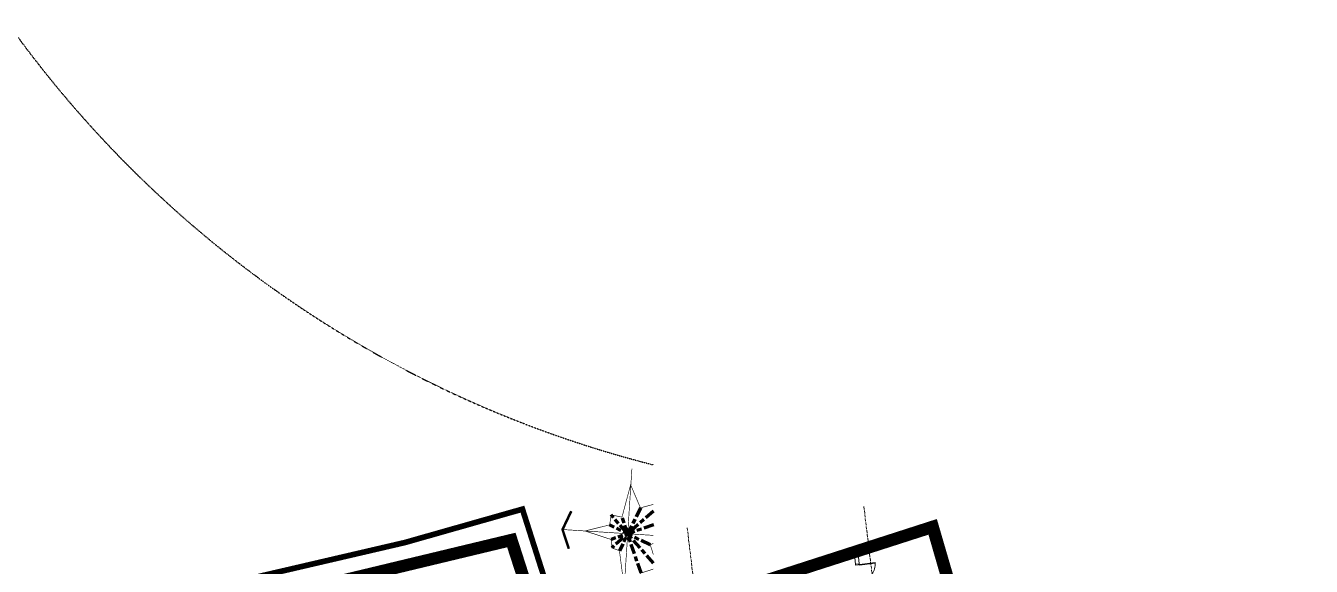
# Model space of a CAD drawing. Header units: millimetres. Extents: x -55733 to 116976, y -16290 to 119028.
# Drawn here: x 49067 to 116976, y 40185 to 68740 of the extents above; entities that cross this region are included whole.
import ezdxf
from ezdxf.xclip import XClip

# ---------------------------------------------------------------- set-up
doc = ezdxf.new("R2010")
doc.units = ezdxf.units.MM
doc.header["$XCLIPFRAME"] = 0
for name, pattern in [('20180221 BF$0$2-2', [10, 5, -5]), ('20180221 BF$0$b2$0$Kume - Key Plan Boundary', [16, 8, -2, 4, -2]), ('20180221 BF$0$b2$0$Kume - Setback', [13, 5, -2, 4, -2]), ('20180221 BF$0$HIDDEN', [0.375, 0.25, -0.125]), ('Grid Line', [4.2, 3, -0.6, 0, -0.6]), ('HIDDEN2', [4.7625, 3.175, -1.5875]), ('PHANTOM', [63.5, 31.75, -6.35, 6.35, -6.35, 6.35, -6.35])]:
    doc.linetypes.add(name, pattern=pattern)
for name, color, linetype, lineweight in [('20180221 BF$0$b2$0$C-_SITEBNRY_E', 1, '20180221 BF$0$b2$0$Kume - Key Plan Boundary', 100), ('20180221 BF$0$QHH ÐỀ XUẤT ÐIỀU CHỈNH', 5, '20180221 BF$0$HIDDEN', 30), ('CUA', 31, 'Continuous', 9), ('HATCH-1', 8, 'Continuous', 5), ('NET THAY 2', 55, 'Continuous', 5), ('NET-CAT', 3, 'Continuous', 15), ('TRUC', 225, 'Continuous', 5)]:
    doc.layers.add(name, color=color, linetype=linetype, lineweight=lineweight)
doc.layers.add('CGXD', color=5, linetype='HIDDEN2')
doc.layers.add('RD-AB', color=4, linetype='PHANTOM')

# ---------------------------------------------------------------- blocks, each defined once
blk = doc.blocks.new('CUA 1 CANH MO - 2 - Type 1-1152417-MẶT BẰNG HẦM 1')
at = {"layer": 'CUA'}
for p, q in [((-318, 940), (-278, 940)), ((-318, 102), (-318, 940)), ((-278, 940), (-278, 102)), ((-278, 102), (-318, 102))]:
    blk.add_line(p, q, dxfattribs=at)
at = {"layer": 'CUA', "lineweight": 5}
for p, q in [((-319, 102), (-349, 102)), ((-319, 61), (-319, 102)), ((-299, 61), (-319, 61)), ((-299, -98), (-299, 61)), ((521, 61), (501, 61)), ((501, 61), (501, -98)), ((551, 102), (521, 102)), ((521, 102), (521, 61)), ((-349, -98), (-299, -98)), ((501, -98), (551, -98))]:
    blk.add_line(p, q, dxfattribs=at)
blk.add_arc((-318, 102), 838, 359.5, 90, dxfattribs=at)
blk = doc.blocks.new('20180221 BF$0$HOAGIO')
for p, q in [((-25.5, -25.5), (14.1, 14.1)), ((27.6, -27.6), (-12, 12)), ((-7.7, -18.5), (6.1, 14.8)), ((11.9, -28.6), (-5.4, 12.9)), ((-30.5, -12.6), (12.9, 5.4)), ((21.2, -8.8), (-13.9, 5.7))]:
    blk.add_line(p, q)
for points, const_width in [([(-15, 46), (0, 52), (15, 46)], 2), ([(0, -52), (0, 52)], 0.5), ([(40, 0), (12.9, 5.4), (14.1, 14.1), (6.1, 14.8), (0, 34), (-5.4, 12.9), (-12, 12), (-13.9, 5.7), (-43, 0), (-30.5, -12.6), (-25.5, -25.5), (-7.7, -18.5), (0, -32), (11.9, -28.6), (27.6, -27.6), (21.2, -8.8), (39, 0.2)], 0.5), ([(-52, 0), (52, 0)], 0.5)]:
    blk.add_lwpolyline(points, dxfattribs=dict(const_width=const_width))
blk = doc.blocks.new('A$C1F0A2BF7')
at = {"layer": '20180221 BF$0$QHH ÐỀ XUẤT ÐIỀU CHỈNH', "linetype": '20180221 BF$0$2-2'}
blk.add_arc((152707.2, 137197.6, 0), 60000, 215.64442, 265.992139, dxfattribs=at)
at = {"layer": 'CGXD', "ltscale": 200, "const_width": 200, "elevation": 0}
blk.add_lwpolyline([(96759.2, 45314.9), (136491.9, 50242.4), (170213.8, 54174.3), (170585.9, 54217.7), (168911.8, 58286.3), (165478.7, 66500.9), (165408.7, 66480.5), (161217, 75348.6), (153561.1, 72890.8), (130418, 65461.2), (128403.5, 71788.7), (125832.2, 71058.2), (118267.2, 69299.8), (97389.2, 64252.5)], dxfattribs=at)
at = {"layer": 'RD-AB', "ltscale": 30, "const_width": 300, "elevation": 0}
blk.add_lwpolyline([(175144.3, 53651.9), (172606.9, 59818.4), (167790.4, 71343.2), (167565.7, 71277.5), (163334.5, 80229.2), (152338.7, 76699.2), (133013.3, 70495.2), (131039.2, 76695.5), (124832.5, 74932.3), (117344.6, 73191.8), (100730.8, 69175.3)], dxfattribs=at)
at = {"layer": '20180221 BF$0$b2$0$C-_SITEBNRY_E', "color": 40, "linetype": '20180221 BF$0$b2$0$Kume - Setback', "lineweight": 18, "xscale": 66.35369608040816, "yscale": 66.35369602802675, "zscale": 66.35369609467332, "rotation": 86.30071210859583}
blk.add_blockref('20180221 BF$0$HOAGIO', (136600, 75397, 0), dxfattribs=at)
blk = doc.blocks.new('A$C7BC647D4')
for points in [[(44139, 8967), (45631, -3310), (-3699, -3310), (-3699, 18290), (-8923, 18290), (-11799, 20218), (-11799, 45650), (42773, 45650), (44343, 34586), (74924, 41932), (76806, 36089), (97174, 42649), (104895, 16253)], [(43471, 9491), (44953, -2710), (-3099, -2710), (-3099, 18890), (-8740, 18890), (-11199, 20538), (-11199, 45050), (42252, 45050), (43841, 33849), (74524, 41219), (76419, 35334), (96771, 41889), (104120, 16765)]]:
    blk.add_lwpolyline(points, close=True)
at = {"layer": 'HATCH-1', "const_width": 600}
blk.add_lwpolyline([(43805, 9229), (45292, -3010), (-3399, -3010), (-3399, 18590), (-8831, 18590), (-11499, 20378), (-11499, 45350), (42512, 45350), (44092, 34217), (74724, 41575), (76612, 35712), (96972, 42269), (104507, 16509)], close=True, dxfattribs=at)

msp = doc.modelspace()

# ---------------------------------------------------------------- linework, layer by layer
at = {"layer": 'NET-CAT'}
for p, q in [((96771, 41889.1), (98315.1, 36610.1)), ((92861.7, 40630.1), (92902.4, 40290.6)), ((92902.4, 40290.6), (93100.9, 40314.4)), ((93055.6, 40692.6), (93100.9, 40314.4))]:
    msp.add_line(p, q, dxfattribs=at)
at = {"layer": 'TRUC', "linetype": 'Grid Line', "ltscale": 50}
for p, q in [((93344, 43338.2), (97310.7, 10215.4)), ((84010.7, 42220.2), (87977.4, 9097.4)), ((75074.6, 41149.8), (79041.3, 8027))]:
    msp.add_line(p, q, dxfattribs=at)

# ---------------------------------------------------------------- block references
at = {"layer": 'CUA', "rotation": 276.8306492592338}
msp.add_blockref('CUA 1 CANH MO - 2 - Type 1-1152417-MẶT BẰNG HẦM 1', (93040.9, 39956.2), dxfattribs=at)
at = {"layer": 'NET THAY 2'}
ref = msp.add_blockref('A$C1F0A2BF7', (-55733.2, -33492.3, 0), dxfattribs=at)
XClip(ref).set_block_clipping_path([(-27462.6186291156, 51738.6749988016), (137958.5174097056, 152520.3806320981)])
at = {"layer": 'NET-CAT'}
msp.add_blockref('A$C7BC647D4', (0, 0), dxfattribs=at)

doc.saveas('drawing.dxf')
